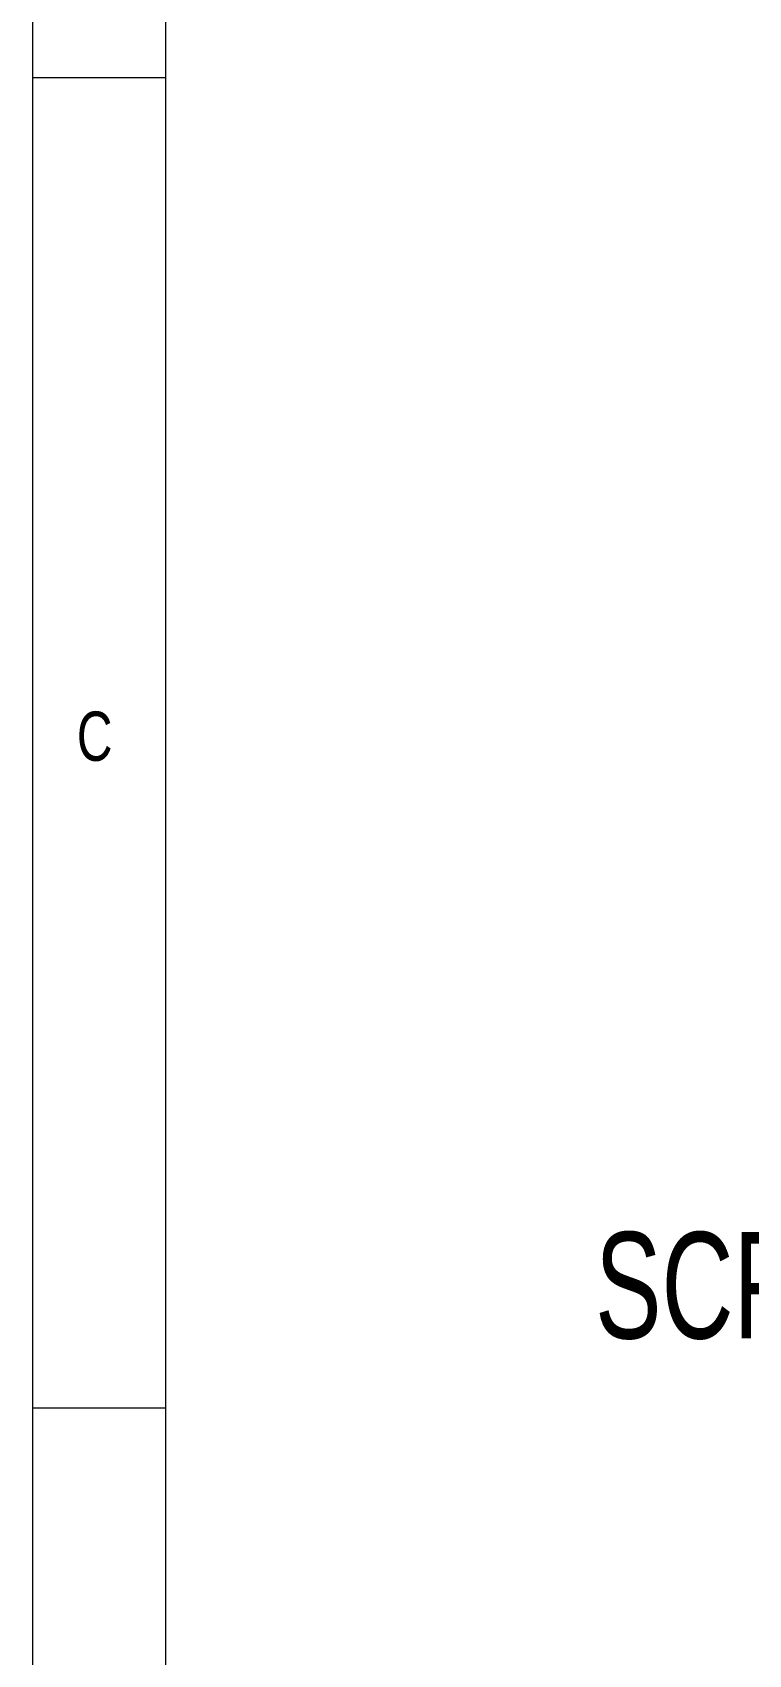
# Model space of a CAD drawing. Header units: inches. Extents: x 0.2 to 16.3, y 0.2 to 11.5.
# Drawn here: x 0.197 to 1.256, y 5.481 to 7.882 of the extents above; entities that cross this region are included whole.
import ezdxf

# ---------------------------------------------------------------- set-up
doc = ezdxf.new("R2010")
doc.units = ezdxf.units.IN
doc.header["$MEASUREMENT"] = 0
doc.linetypes.add('CENTERX2', pattern=[0.8, 0.5, -0.1, 0.1, -0.1])
doc.layers.add('CENTER_LINE', color=7, linetype='CENTERX2')
doc.styles.add('SLDTEXTSTYLE0', font='TXT', dxfattribs={"width": 0.7})
doc.styles.add('SLDTEXTSTYLE1', font='TXT', dxfattribs={"width": 0.75})

# ---------------------------------------------------------------- blocks, each defined once
blk = doc.blocks.new('SW_NOTE_0_8')
at = {"layer": 'CENTER_LINE', "color": 0, "insert": (-0.9103, 0.0936), "char_height": 0.15748, "attachment_point": 1, "style": 'SLDTEXTSTYLE0'}
blk.add_mtext('SCREW#4', dxfattribs=at)

msp = doc.modelspace()

# ---------------------------------------------------------------- linework, layer by layer
at = {"color": 7, "linetype": 'Continuous', "lineweight": 18}
for p, q in [((0.1969, 11.4961), (0.1969, 0.1969)), ((0.3937, 11.2992), (0.3937, 0.3937)), ((0.1969, 7.815), (0.3937, 7.815)), ((0.1969, 5.8465), (0.3937, 5.8465))]:
    msp.add_line(p, q, dxfattribs=at)

# ---------------------------------------------------------------- block references
at = {"layer": 'CENTER_LINE'}
msp.add_blockref('SW_NOTE_0_8', (1.9395, 6.0128), dxfattribs=at)

# ---------------------------------------------------------------- texts
at = {"color": 7, "linetype": 'Continuous', "lineweight": 0, "insert": (0.2625, 6.8767), "char_height": 0.0729, "attachment_point": 1, "style": 'SLDTEXTSTYLE1'}
msp.add_mtext('C', dxfattribs=at)

doc.saveas('drawing.dxf')
